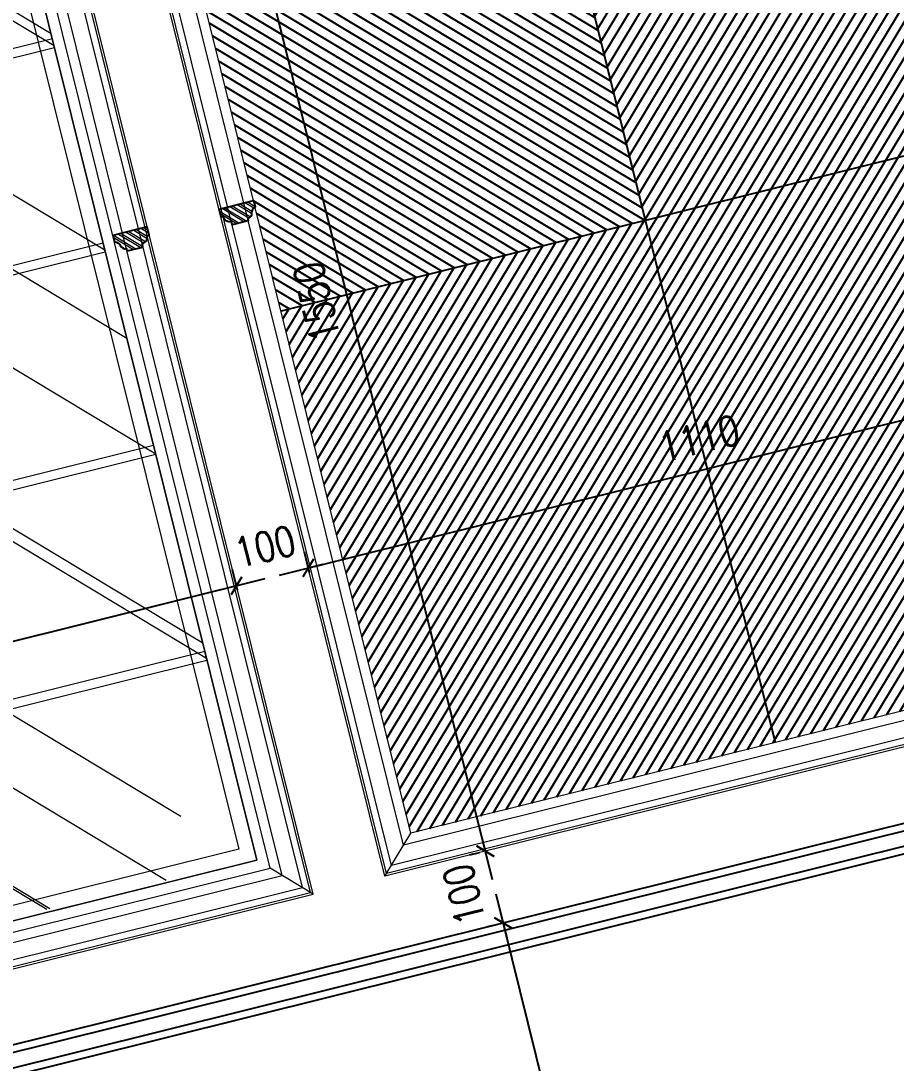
# Model space of a CAD drawing. Header units: inches. Extents: x 252212 to 296477, y 417293 to 492071.
# Drawn here: x 267899 to 269082, y 472795 to 474204 of the extents above; entities that cross this region are included whole.
import ezdxf

# ---------------------------------------------------------------- set-up
doc = ezdxf.new("R2010")
doc.units = ezdxf.units.IN
doc.header["$MEASUREMENT"] = 0
for name, color, linetype, lineweight in [('A-Dim-ID', 9, 'Continuous', 20), ('Glass', 4, 'Continuous', 0), ('Marble', 6, 'Continuous', 0)]:
    doc.layers.add(name, color=color, linetype=linetype, lineweight=lineweight)
for name, color, linetype in [('Layer2', 2, 'Continuous'), ('MARBLE 2', 6, 'Continuous'), ('MARBLE HATCH', 251, 'Continuous'), ('TEXT 2', 1, 'Continuous'), ('WOOD LINES', 35, 'Continuous')]:
    doc.layers.add(name, color=color, linetype=linetype)
doc.styles.add('ST9', font='romans.shx', dxfattribs={"width": 0.8})
doc.dimstyles.new('DIM-20', dxfattribs={"dimscale": 1000, "dimtxt": 0.044, "dimasz": 0.035, "dimexe": 0.022, "dimexo": 0.022, "dimgap": 0.022, "dimtad": 1, "dimdec": 0, "dimzin": 0, "dimdsep": 46, "dimtxsty": 'ST9', "dimblk1": 'ARCHTICK', "dimblk2": 'ARCHTICK', "dimsah": 1, "dimcen": 0.088, "dimdle": 0.04, "dimclrd": 256, "dimclre": 256, "dimclrt": 3, "dimadec": 0, "dimazin": 0, "dimtfac": 1, "dimtdec": 0, "dimtix": 1, "dimtofl": 0, "dimtmove": 1, "dimatfit": 3, "dimldrblk": 'CLOSED', "dimfxl": 1, "dimtolj": 1, "dimtzin": 0, "dimarcsym": 0})
pattern_1 = [(58.971423, (251864.537, 417553.81), (-10.711379, 6.443319), [])]

# ---------------------------------------------------------------- blocks, each defined once
blk = doc.blocks.new('_ARCHTICK')
at = {"color": 0, "linetype": 'ByBlock', "const_width": 0.15}
blk.add_lwpolyline([(-0.5, -0.5), (0.5, 0.5)], dxfattribs=at)
blk = doc.blocks.new('*D124')
at = {"layer": 'A-Dim-ID', "lineweight": -2, "transparency": 16777216}
for p, q in [((268717.2, 472315.1), (268541, 473023.5)), ((268535.3, 472980.8), (268529.3, 472979.3)), ((268692.3, 472350.1), (268686.2, 472348.6))]:
    blk.add_line(p, q, dxfattribs=at)
at = {"layer": 'Defpoints', "color": 0, "transparency": 16777216}
for p in [(268556.7, 472986.2, 0), (268550.6, 472984.7), (268713.6, 472355.4, 0)]:
    blk.add_point(p, dxfattribs=at)
at = {"layer": 'A-Dim-ID', "lineweight": -2, "transparency": 16777216, "xscale": 20, "yscale": 20, "zscale": 20}
for p, rotation in [((268550.6, 472984.7), 103.9714232829857), ((268707.5, 472353.9), 283.9714232829857)]:
    blk.add_blockref('_ARCHTICK', p, dxfattribs=dict(at, rotation=rotation))
at = {"layer": 'A-Dim-ID', "color": 3, "transparency": 16777216, "insert": (268588.3, 472659.1), "char_height": 40, "attachment_point": 5, "rotation": 103.9714, "style": 'ST9'}
blk.add_mtext('\\A1;650', dxfattribs=at)
blk = doc.blocks.new('_CLOSED')
at = {"color": 0, "linetype": 'ByBlock'}
for p, q in [((-1, 0.167), (0, 0)), ((-1, 0.167), (-1, -0.167)), ((0, 0), (-1, -0.167)), ((0, 0), (-1, 0))]:
    blk.add_line(p, q, dxfattribs=at)
blk = doc.blocks.new('*D125')
at = {"layer": 'A-Dim-ID', "lineweight": -2, "transparency": 16777216}
for p, q in [((268526.5, 473081.7), (268521.6, 473101.1)), ((268509.9, 473077.6), (268505.1, 473076.4)), ((268534.1, 472980.5), (268529.3, 472979.3)), ((268550.6, 472984.7), (268555.4, 472965.2))]:
    blk.add_line(p, q, dxfattribs=at)
at = {"layer": 'Defpoints', "color": 0, "transparency": 16777216}
for p in [(268526.5, 473081.7), (268531.3, 473082.9, 0), (268555.4, 472985.8, 0)]:
    blk.add_point(p, dxfattribs=at)
at = {"layer": 'A-Dim-ID', "lineweight": -2, "transparency": 16777216, "xscale": 20, "yscale": 20, "zscale": 20}
for p, rotation in [((268526.5, 473081.7), 283.9714232829857), ((268550.6, 472984.7), 103.9714232829857)]:
    blk.add_blockref('_ARCHTICK', p, dxfattribs=dict(at, rotation=rotation))
at = {"layer": 'A-Dim-ID', "color": 3, "transparency": 16777216, "insert": (268497.8, 473023), "char_height": 40, "attachment_point": 5, "rotation": 103.9714, "style": 'ST9'}
blk.add_mtext('\\A1;100', dxfattribs=at)
blk = doc.blocks.new('*D126')
at = {"layer": 'A-Dim-ID', "lineweight": -2, "transparency": 16777216}
for p, q in [((268536.1, 473042.9), (268142.7, 474624.3)), ((268144, 474583.4), (268131, 474580.2)), ((268518.2, 473079.6), (268505.1, 473076.4))]:
    blk.add_line(p, q, dxfattribs=at)
at = {"layer": 'Defpoints', "color": 0, "transparency": 16777216}
for p in [(268152.3, 474585.5), (268165.4, 474588.7, 0), (268539.5, 473084.9, 0)]:
    blk.add_point(p, dxfattribs=at)
at = {"layer": 'A-Dim-ID', "lineweight": -2, "transparency": 16777216, "xscale": 20, "yscale": 20, "zscale": 20}
for p, rotation in [((268152.3, 474585.5), 103.9714232829857), ((268526.5, 473081.7), 283.9714232829857)]:
    blk.add_blockref('_ARCHTICK', p, dxfattribs=dict(at, rotation=rotation))
at = {"layer": 'A-Dim-ID', "color": 3, "transparency": 16777216, "insert": (268298.6, 473823.4), "char_height": 40, "attachment_point": 5, "rotation": 103.9714, "style": 'ST9'}
blk.add_mtext('\\A1;1550', dxfattribs=at)
blk = doc.blocks.new('*D132')
at = {"layer": 'A-Dim-ID', "lineweight": -2, "transparency": 16777216}
for p, q in [((268191.6, 473434.6), (268184.9, 473461.7)), ((267249.2, 473206.2), (268229, 473450)), ((267285.8, 473224.7), (267282.7, 473237.2))]:
    blk.add_line(p, q, dxfattribs=at)
at = {"layer": 'Defpoints', "color": 0, "transparency": 16777216}
for p in [(268190.2, 473440.3), (268196.9, 473413.2, 0), (267291.1, 473203.4, 0)]:
    blk.add_point(p, dxfattribs=at)
at = {"layer": 'A-Dim-ID', "lineweight": -2, "transparency": 16777216, "xscale": 20, "yscale": 20, "zscale": 20}
for p, rotation in [((268190.2, 473440.3), 13.9714232829857), ((267288, 473215.9), 193.9714232829857)]:
    blk.add_blockref('_ARCHTICK', p, dxfattribs=dict(at, rotation=rotation))
at = {"layer": 'A-Dim-ID', "color": 3, "transparency": 16777216, "insert": (267728.9, 473368.9), "char_height": 40, "attachment_point": 5, "rotation": 13.9714, "style": 'ST9'}
blk.add_mtext('\\A1;930', dxfattribs=at)
blk = doc.blocks.new('*D133')
at = {"layer": 'A-Dim-ID', "lineweight": -2, "transparency": 16777216}
for p, q in [((268288.7, 473458.3), (268281.9, 473485.8)), ((268287.2, 473464.5), (268306.6, 473469.3)), ((268191.7, 473434.2), (268184.9, 473461.7)), ((268190.2, 473440.3), (268170.8, 473435.5))]:
    blk.add_line(p, q, dxfattribs=at)
at = {"layer": 'Defpoints', "color": 0, "transparency": 16777216}
for p in [(268287.2, 473464.5), (268294.1, 473437, 0), (268197, 473412.8, 0)]:
    blk.add_point(p, dxfattribs=at)
at = {"layer": 'A-Dim-ID', "lineweight": -2, "transparency": 16777216, "xscale": 20, "yscale": 20, "zscale": 20}
for p, rotation in [((268287.2, 473464.5), 193.9714232829857), ((268190.2, 473440.3), 13.9714232829857)]:
    blk.add_blockref('_ARCHTICK', p, dxfattribs=dict(at, rotation=rotation))
at = {"layer": 'A-Dim-ID', "color": 3, "transparency": 16777216, "insert": (268228.5, 473493.2), "char_height": 40, "attachment_point": 5, "rotation": 13.9714, "style": 'ST9'}
blk.add_mtext('\\A1;100', dxfattribs=at)
blk = doc.blocks.new('*D134')
at = {"layer": 'A-Dim-ID', "lineweight": -2, "transparency": 16777216}
for p, q in [((269365.7, 473725.5), (269358.7, 473753.7)), ((268248.4, 473454.8), (269402.8, 473742)), ((268288.9, 473457.6), (268281.9, 473485.8))]:
    blk.add_line(p, q, dxfattribs=at)
at = {"layer": 'Defpoints', "color": 0, "transparency": 16777216}
for p in [(269364, 473732.4), (269371, 473704.1, 0), (268294.2, 473436.2, 0)]:
    blk.add_point(p, dxfattribs=at)
at = {"layer": 'A-Dim-ID', "lineweight": -2, "transparency": 16777216, "xscale": 20, "yscale": 20, "zscale": 20}
for p, rotation in [((269364, 473732.4), 13.9714232829857), ((268287.2, 473464.5), 193.9714232829857)]:
    blk.add_blockref('_ARCHTICK', p, dxfattribs=dict(at, rotation=rotation))
at = {"layer": 'A-Dim-ID', "color": 3, "transparency": 16777216, "insert": (268815.4, 473639.2), "char_height": 40, "attachment_point": 5, "rotation": 13.9714, "style": 'ST9'}
blk.add_mtext('\\A1;1110', dxfattribs=at)

msp = doc.modelspace()

# ---------------------------------------------------------------- hatches: boundary and pattern name
at = {"layer": 'Glass', "lineweight": 0}
h = msp.add_hatch(dxfattribs=at)
h.set_pattern_fill('AR-RROOF', color=256, scale=300, angle=58.9714)
h.set_pattern_definition([(148.9714, (291611.94, 475349.5), (-410.921, 597.2803), [4500, -600, 1500, -300]), (148.9714, (291347.35, 475683.7), (462.744, 187.2676), [900, -99, 1800, -225]), (148.9714, (291614.84, 475645.34), (-1233.1715, 976.3652), [2400, -420, 1200, -300])])
h.paths.add_polyline_path([(267436.3, 472880.5), (267093.8, 474257.2), (267874.3, 474448.8), (268216.8, 473072.2)])
at = {"layer": 'MARBLE HATCH', "lineweight": 0}
h = msp.add_hatch(dxfattribs=at)
h.set_pattern_fill('ANSI32', color=256, scale=20, angle=103.9714)
h.set_pattern_definition([(148.971423, (397247.1995, 470499.545), (-3.86599147, -6.42682736), []), (148.971423, (397246.346, 470502.976), (-3.86599147, -6.42682736), [])])
edge = h.paths.add_edge_path()
edge.add_arc((268181, 473941.1), 9, 193.9714, 238.9714, ccw=False)
edge.add_line((268172.3, 473938.9), (268169.3, 473938.2))
edge.add_line((268169.3, 473938.2), (268166.6, 473949.3))
edge.add_line((268166.6, 473949.3), (268213.2, 473960.9))
edge.add_line((268213.2, 473960.9), (268215.3, 473952.5))
edge.add_arc((268214.7, 473952.4), 0.556, -73.3745, 14.6102, ccw=False)
edge.add_arc((268219, 473944.5), 8.38, 119.2759, 184.4027)
edge.add_arc((268204, 473943.2), 6.65, -78.918, 5.5322, ccw=False)
edge.add_line((268205.3, 473936.7), (268206, 473934))
edge.add_arc((268205.4, 473933.8), 0.562, -76.0286, 13.9714, ccw=False)
edge.add_line((268205.5, 473933.3), (268184.8, 473928.1))
edge.add_arc((268184.7, 473928.7), 0.562, 193.9714, 283.9714, ccw=False)
edge.add_line((268184.1, 473928.5), (268183.2, 473932.4))
edge.add_arc((268182.2, 473949.5), 17.1, 249.87, 273.0728, ccw=False)
h = msp.add_hatch(dxfattribs=at)
h.set_pattern_fill('ANSI32', color=256, scale=20, angle=103.9714)
h.set_pattern_definition([(148.971423, (395820.738, 470144.6434), (-3.86599147, -6.42682736), []), (148.971423, (395819.884, 470148.074), (-3.86599147, -6.42682736), [])])
edge = h.paths.add_edge_path()
edge.add_arc((268060.7, 473911.1), 9, -31.0286, 13.9714)
edge.add_line((268069.4, 473913.3), (268072.3, 473914))
edge.add_line((268072.3, 473914), (268069.5, 473925.2))
edge.add_line((268069.5, 473925.2), (268023, 473913.6))
edge.add_line((268023, 473913.6), (268025.1, 473905.2))
edge.add_arc((268025.6, 473905.3), 0.556, 193.3326, 281.3173)
edge.add_arc((268025.5, 473896.4), 8.38, 23.5401, 88.667, ccw=False)
edge.add_arc((268039.3, 473902.3), 6.65, 202.4107, 286.8608)
edge.add_line((268041.3, 473895.9), (268042, 473893.2))
edge.add_arc((268042.5, 473893.3), 0.562, 193.9714, 283.9714)
edge.add_line((268042.6, 473892.7), (268063.4, 473897.9))
edge.add_arc((268063.2, 473898.5), 0.562, -76.0286, 13.9714)
edge.add_line((268063.8, 473898.6), (268062.8, 473902.4))
edge.add_arc((268055.6, 473918), 17.1, -65.13, -41.9272)
at = {"layer": 'WOOD LINES'}
h = msp.add_hatch(dxfattribs=at)
h.set_pattern_fill('ANSI31', color=256, scale=100, style=0)
h.set_pattern_definition(pattern_1)
h.paths.add_polyline_path([(268567, 474639.2), (269058.5, 474761.5), (269234, 474056.1), (268742.5, 473933.9)])
h = msp.add_hatch(dxfattribs=at)
h.set_pattern_fill('ANSI31', color=256, scale=100, angle=90, style=0)
h.set_pattern_definition([(148.971423, (251864.537, 417553.81), (-6.443319, -10.711379), [])])
h.paths.add_polyline_path([(268074.9, 474516.7), (268567, 474639.2), (268742.5, 473933.9), (268250.3, 473811.4)])
h = msp.add_hatch(dxfattribs=at)
h.set_pattern_fill('ANSI31', color=256, scale=100, style=0)
h.set_pattern_definition(pattern_1)
h.paths.add_polyline_path([(268917.9, 473228.6), (269409.4, 473350.8), (269234, 474056.1), (268742.5, 473933.9)])
h = msp.add_hatch(dxfattribs=at)
h.set_pattern_fill('ANSI31', color=256, scale=100, style=0)
h.set_pattern_definition(pattern_1)
h.paths.add_polyline_path([(268425.8, 473106.1), (268917.9, 473228.6), (268742.5, 473933.9), (268250.3, 473811.4)])

# ---------------------------------------------------------------- linework, layer by layer
at = {"layer": 'Glass', "lineweight": 0, "elevation": 0}
for points in [[(267093.2, 474257), (267873.7, 474451.2), (268217.5, 473069.7), (267436.9, 472875.5)], [(267117.5, 474242.5), (267859.2, 474427), (268193.2, 473084.3), (267451.5, 472899.8)]]:
    msp.add_lwpolyline(points, close=True, dxfattribs=at)
for points in [[(267941.4, 474179.3), (267160.8, 473985.1), (267163.7, 473973.4), (267944.3, 474167.6), (267941.4, 474179.3)], [(268010.1, 473903.3), (267229.5, 473709.1), (267232.4, 473697.5), (268012.9, 473891.7), (268010.1, 473903.3)], [(268078.1, 473629.7), (267297.6, 473435.5), (267300.4, 473423.8), (268081, 473618), (268078.1, 473629.7)], [(268147.4, 473351.5), (267366.8, 473157.3), (267369.7, 473145.6), (268150.2, 473339.8), (268147.4, 473351.5)]]:
    msp.add_lwpolyline(points, dxfattribs=at)
at = {"layer": 'Layer2', "elevation": 0}
for points in [[(268172.3, 473938.9), (268169.3, 473938.2), (268166.6, 473949.3), (268213.2, 473960.9), (268215.3, 473952.5, -0.403949), (268214.9, 473951.8, 0.292074), (268210.6, 473943.9, -0.386119), (268205.3, 473936.7), (268206, 473934, -0.414214), (268205.5, 473933.3), (268184.8, 473928.1, -0.414214), (268184.1, 473928.5), (268183.2, 473932.4, -0.414214), (268172.3, 473938.9, 0.414214)], [(268069.4, 473913.3), (268072.3, 473914), (268069.5, 473925.2), (268023, 473913.6), (268025.1, 473905.2, 0.403949), (268025.7, 473904.8, -0.292074), (268033.2, 473899.7, 0.386119), (268041.3, 473895.9), (268042, 473893.2, 0.414214), (268042.6, 473892.7), (268063.4, 473897.9, 0.414214), (268063.8, 473898.6), (268062.8, 473902.4, 0.414214), (268069.4, 473913.3, -0.414214)]]:
    msp.add_lwpolyline(points, format="xyb", dxfattribs=at)
at = {"layer": 'Marble', "ltscale": 1000}
for p, q in [((268390.8, 473047.9, 0), (268425.8, 473106.1, 0)), ((268293.8, 473023.8, 0), (268235.6, 473058.8, 0))]:
    msp.add_line(p, q, dxfattribs=at)
at = {"layer": 'Marble', "ltscale": 1000, "elevation": 0}
for points in [[(268016.7, 474551.7), (269093.5, 474819.6), (269467.6, 473315.8), (268390.8, 473047.9)], [(268020.3, 474549.5), (269091.3, 474816), (269464, 473318), (268393, 473051.6)], [(268031.2, 474543), (269084.7, 474805.1), (269453.1, 473324.6), (268399.6, 473062.5)], [(268058.5, 474526.6), (269068.3, 474777.8), (269425.8, 473341), (268416, 473089.8)], [(268074.9, 474516.7), (269058.5, 474761.5), (269409.4, 473350.8), (268425.8, 473106.1)], [(267919.7, 474527.6), (267017.5, 474303.1), (267391.6, 472799.3), (268293.8, 473023.8)], [(267917.5, 474523.9), (267021.1, 474300.9), (267393.8, 472803), (268290.2, 473026)], [(267910.9, 474513), (267032, 474294.4), (267400.4, 472813.9), (268279.3, 473032.6)], [(267894.5, 474485.8), (267059.3, 474278), (267416.8, 472841.2), (268252, 473049)], [(267884.7, 474469.4), (267075.6, 474268.1), (267426.6, 472857.5), (268235.6, 473058.8)], [(267873.7, 474451.2), (267093.8, 474257.2), (267437.5, 472875.7), (268217.5, 473069.7)]]:
    msp.add_lwpolyline(points, close=True, dxfattribs=at)
at = {"layer": 'MARBLE 2', "color": 8}
for p, q in [((268567, 474639.2, 0), (268917.9, 473228.6, 0)), ((269234, 474056.1, 0), (268250.3, 473811.4, 0))]:
    msp.add_line(p, q, dxfattribs=at)
at = {"layer": 'TEXT 2', "color": 8, "ltscale": 3000}
for p, q in [((270559.5, 473484.5, 0), (267347.4, 472685.3, 0)), ((270561.9, 473474.8, 0), (267349.8, 472675.6, 0)), ((267354.7, 472656.2, 0), (270566.7, 473455.3, 0)), ((267357.1, 472646.5, 0), (270569.2, 473445.6, 0))]:
    msp.add_line(p, q, dxfattribs=at)

# ---------------------------------------------------------------- dimensions: what is measured, and where the dimension line sits
at = {"layer": 'A-Dim-ID'}
for base, p1, p2, angle, picture, middle in [((268152.3, 474585.5, 0), (268539.5, 473084.9, 0), (268165.4, 474588.7, 0), 103.9714, '*D126', (268298.6, 473823.4, 0)), ((269364, 473732.4, 0), (268294.2, 473436.2, 0), (269371, 473704.1, 0), 13.9714, '*D134', (268815.4, 473639.2, 0)), ((268287.2, 473464.5, 0), (268197, 473412.8, 0), (268294.1, 473437, 0), 13.9714, '*D133', (268228.5, 473493.2, 0)), ((268190.2, 473440.3, 0), (267291.1, 473203.4, 0), (268196.9, 473413.2, 0), 13.9714, '*D132', (267728.9, 473368.9, 0)), ((268526.5, 473081.7, 0), (268555.4, 472985.8, 0), (268531.3, 473082.9, 0), 103.9714, '*D125', (268497.8, 473023, 0)), ((268550.6, 472984.7, 0), (268713.6, 472355.4, 0), (268556.7, 472986.2, 0), 103.9714, '*D124', (268588.3, 472659.1, 0))]:
    dim = msp.add_linear_dim(base=base, p1=p1, p2=p2, angle=angle, dimstyle='DIM-20', override={"dimtxt": 0.04, "dimasz": 0.02}, dxfattribs=at)
    dim.commit()
    dim.dimension.update_dxf_attribs({"geometry": picture, "text_midpoint": middle})

doc.saveas('drawing.dxf')
